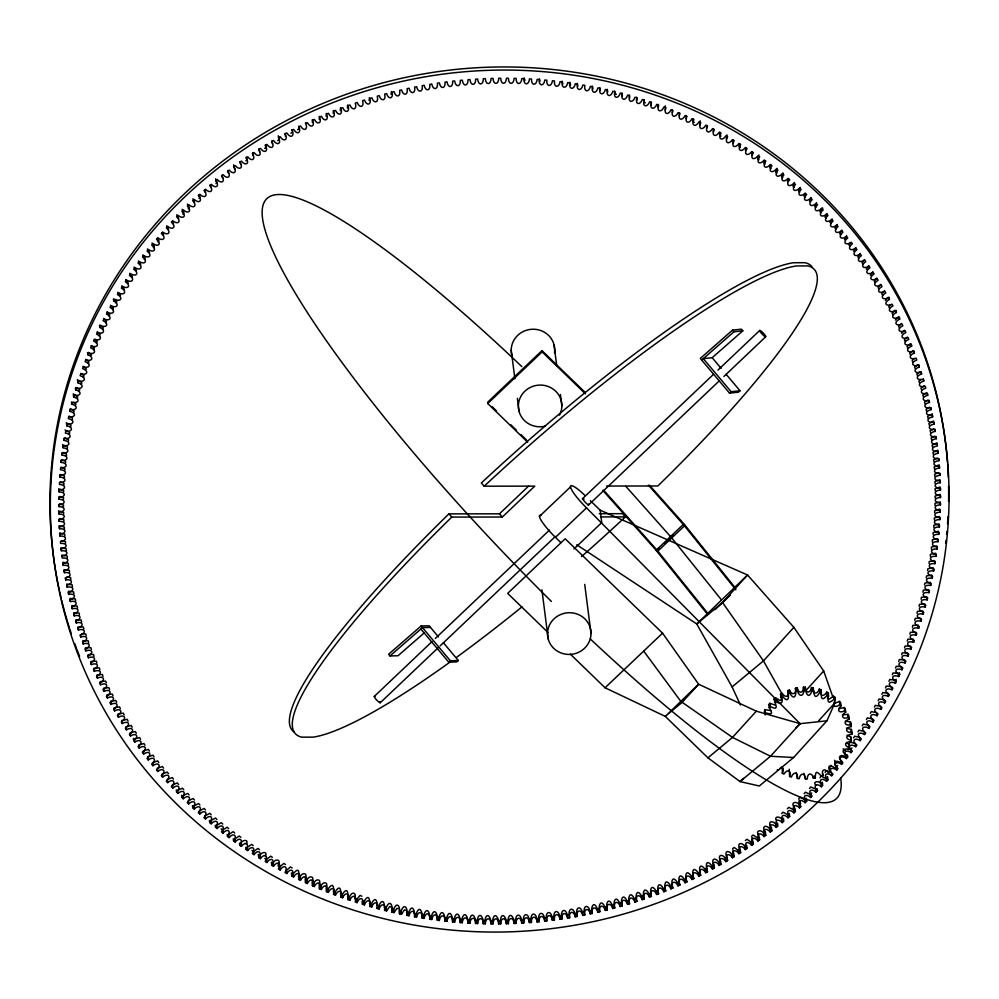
<?xml version="1.0" encoding="UTF-8"?>
<svg xmlns="http://www.w3.org/2000/svg" width="999" height="999" viewBox="0 0 999 999"><rect width="100%" height="100%" fill="white"/><g stroke="black" fill="none" stroke-linecap="round" stroke-linejoin="round"><path stroke-width="1.5" d="M62.038 556.156C68.968 555.232 68.357 550.024 61.389 550.761L61.176 548.826C68.119 548.026 67.62 542.807 60.639 543.419L60.464 541.483C67.408 540.796 67.02 535.576 60.015 536.076L59.878 534.14C66.821 533.566 66.546 528.334 59.528 528.708L59.428 526.773C66.371 526.323 66.209 521.078 59.178 521.341L59.103 519.405C66.046 519.08 65.996 513.836 58.953 513.973L58.929 512.025C65.859 511.813 65.922 506.568 58.879 506.593L58.879 504.645C65.809 504.557 65.984 499.313 58.929 499.213L58.654 497.127M401.086 911.125L399.113 910.713L399.513 913.835L401.486 914.26L401.086 911.125C404.545 901.91 408.141 908.778 407.018 915.371L409.003 915.758C410.489 909.327 415.784 910.014 414.56 916.782L416.546 917.132C417.919 910.676 423.214 911.288 422.115 918.069L424.113 918.381C425.374 911.9 430.681 912.437 429.707 919.23L431.705 919.505C432.854 912.999 438.161 913.448 437.312 920.254L439.323 920.504C440.347 913.96 445.666 914.347 444.93 921.153L446.953 921.365C447.864 914.809 453.184 915.121 452.572 921.927L454.595 922.114C455.394 915.534 460.714 915.758 460.239 922.577L462.25 922.726C462.937 916.12 468.269 916.283 467.907 923.088L469.93 923.201C470.492 916.582 475.824 916.67 475.574 923.476L477.609 923.563C478.046 916.932 483.391 916.945 483.266 923.738L485.289 923.788C485.626 917.144 490.959 917.082 490.959 923.863L492.982 923.875C493.194 917.219 498.526 917.094 498.651 923.875L500.674 923.85C500.774 917.182 506.093 916.97 506.343 923.738L508.366 923.688C508.341 917.02 513.673 916.732 514.035 923.488L516.058 923.401C515.921 916.72 521.241 916.37 521.728 923.101L523.751 922.976C523.476 916.295 528.796 915.871 529.408 922.589L531.431 922.427C531.043 915.746 536.351 915.246 537.075 921.952L539.098 921.752C538.586 915.072 543.893 914.51 544.73 921.178L546.753 920.953C546.128 914.272 551.423 913.635 552.385 920.279L554.395 920.029C553.646 913.348 558.928 912.636 560.014 919.255L562.012 918.968C561.151 912.287 566.421 911.513 567.619 918.106L569.63 917.781C568.643 911.113 573.901 910.251 575.212 916.82L577.21 916.47C576.098 909.814 581.356 908.878 582.779 915.421L584.777 915.022C583.541 908.378 588.786 907.379 590.322 913.885L592.307 913.461C590.958 906.83 596.178 905.756 597.839 912.224L599.812 911.762C598.351 905.156 603.558 904.02 605.332 910.439L607.292 909.952C605.706 903.358 610.901 902.147 612.774 908.541L614.735 908.016C613.024 901.435 618.206 900.149 620.204 906.505L622.152 905.943C620.317 899.4 625.474 898.039 627.584 904.345L629.52 903.758C627.572 897.239 632.704 895.803 634.927 902.072L636.85 901.448C634.79 894.954 639.897 893.456 642.22 899.662L644.143 899.013C641.957 892.544 647.052 890.971 649.487 897.139L651.385 896.465C649.088 890.022 654.158 888.386 656.693 894.505L658.591 893.78C656.168 887.387 661.213 885.663 663.86 891.745L665.746 890.996C663.199 884.627 668.231 882.841 670.978 888.86L672.839 888.074C670.179 881.755 675.187 879.894 678.046 885.863L679.894 885.052C677.11 878.758 682.092 876.835 685.052 882.741L686.887 881.905C684.153 875.698 688.661 873.613 691.995 879.507L693.818 878.633C690.809 872.439 695.729 870.366 698.9 876.16L700.699 875.261C697.577 869.105 702.472 866.957 705.731 872.689L707.517 871.765C704.283 865.658 709.14 863.448 712.499 869.118L714.273 868.156C710.913 862.1 715.746 859.814 719.205 865.434L720.953 864.435C717.494 858.441 722.289 856.081 725.836 861.638L727.584 860.614C724 854.669 728.758 852.234 732.417 857.716L734.128 856.68C730.444 850.786 735.164 848.288 738.91 853.708L740.609 852.634C736.812 846.802 741.495 844.23 745.341 849.575L747.015 848.476C743.106 842.706 747.751 840.072 751.685 845.354L753.346 844.217C749.337 838.511 753.933 835.801 757.966 841.008L759.602 839.847C755.481 834.215 760.039 831.43 764.16 836.575L765.771 835.389C761.55 829.819 766.071 826.96 770.266 832.03L771.865 830.818C767.544 825.311 772.015 822.389 776.298 827.384L777.884 826.148C773.451 820.716 777.871 817.731 782.254 822.652L783.803 821.378C779.27 816.021 783.653 812.961 788.111 817.806L789.647 816.52C785.014 811.238 789.347 808.104 793.893 812.874L795.391 811.55C790.671 806.355 794.942 803.146 799.575 807.841L801.061 806.493C796.228 801.373 800.449 798.101 805.169 802.709L806.63 801.348C801.71 796.303 805.868 792.969 810.664 797.502L812.1 796.103C807.092 791.146 811.2 787.749 816.071 792.195L817.482 790.771C812.374 785.901 816.433 782.429 821.378 786.787L822.764 785.351C817.569 780.569 821.565 777.035 826.598 781.305L827.946 779.857C822.664 775.149 826.598 771.553 831.705 775.748L833.041 774.262C827.659 769.655 831.53 765.983 836.712 770.092L838.024 768.593C832.567 764.073 836.375 760.339 841.62 764.36L842.906 762.836C837.362 758.416 841.108 754.62 846.428 758.541L847.676 756.992C842.057 752.672 845.728 748.813 851.123 752.647L852.347 751.086C846.64 746.852 850.249 742.931 855.718 746.678L856.905 745.092C851.136 740.971 854.669 736.975 860.201 740.634L861.363 739.035C855.506 735.002 858.965 730.956 864.572 734.515L865.708 732.891C859.777 728.97 863.173 724.862 868.83 728.333L869.942 726.685C863.948 722.864 867.257 718.706 872.989 722.077L874.063 720.416C867.994 716.695 871.228 712.474 877.022 715.746L878.059 714.073C871.927 710.451 875.087 706.181 880.943 709.365L881.955 707.667C875.761 704.158 878.833 699.824 884.739 702.909L885.726 701.198C879.57 697.527 882.417 693.556 888.436 696.39L889.385 694.667C883.066 691.37 885.976 686.925 892.007 689.822L892.919 688.074C886.538 684.889 889.36 680.394 895.454 683.191L896.34 681.43C889.909 678.271 892.619 674.038 898.775 676.498L899.637 674.725C893.143 671.765 895.791 667.17 901.985 669.755L902.809 667.969C896.278 665.122 898.825 660.489 905.069 662.961L905.868 661.163C899.275 658.441 901.735 653.746 908.029 656.118L908.79 654.308C902.159 651.698 904.532 646.965 910.863 649.238L911.6 647.414C904.919 644.917 907.192 640.134 913.586 642.307L914.272 640.471C907.554 638.086 909.739 633.266 916.17 635.327L916.832 633.478C910.064 631.206 912.149 626.361 918.63 628.309L919.255 626.448C912.449 624.3 914.435 619.405 920.953 621.253L921.553 619.38C914.722 617.357 916.607 612.424 923.163 614.16L923.713 612.287C916.857 610.364 918.643 605.406 925.236 607.03L925.761 605.144C918.868 603.359 920.554 598.351 927.172 599.875L927.671 597.976C920.741 596.303 922.327 591.271 928.995 592.682L929.445 590.784C922.502 589.223 923.975 584.165 930.668 585.464L931.093 583.553C924.125 582.117 925.499 577.035 932.229 578.221L932.616 576.311C925.623 574.999 926.897 569.88 933.64 570.953L934.003 569.03C926.997 567.844 928.158 562.712 934.939 563.661L935.251 561.738C928.233 560.664 929.282 555.519 936.088 556.356L936.375 554.42C929.332 553.483 930.281 548.301 937.112 549.025L937.362 547.102C930.319 546.278 931.155 541.083 937.999 541.695L938.211 539.76C931.155 539.048 931.892 533.853 938.76 534.34L938.935 532.405C931.88 531.818 932.492 526.598 939.372 526.985L939.522 525.037C932.454 524.575 932.966 519.355 939.872 519.605L939.972 517.669C932.916 517.332 933.303 512.087 940.221 512.237L940.296 510.289C933.228 510.077 933.516 504.832 940.434 504.857L940.471 502.909C933.416 502.809 933.59 497.564 940.521 497.477L940.521 495.529C933.478 495.554 933.541 490.309 940.471 490.097L940.446 488.149C933.403 488.299 933.353 483.054 940.296 482.717L940.221 480.781C933.191 481.043 933.029 475.799 939.972 475.349L939.872 473.414C932.854 473.788 932.579 468.556 939.522 467.994L939.385 466.058C932.379 466.558 931.992 461.326 938.935 460.639L938.76 458.703C931.78 459.328 931.28 454.108 938.223 453.296L938.011 451.373C931.043 452.11 930.431 446.903 937.362 445.979L936.962 442.844L932.154 445.204L932.579 447.115M391.521 907.242L389.772 906.493L386.551 910.876L384.59 910.389C385.065 904.57 383.304 896.365 378.733 905.868L379.133 908.99L377.185 908.478C377.647 902.684 376.123 894.43 371.353 903.87L371.753 906.992L369.805 906.443C370.267 900.673 368.981 892.382 364.011 901.735L364.41 904.869L362.475 904.282L362.075 901.16L364.011 901.735M362.475 904.282C364.56 897.651 359.365 896.428 357.105 902.609L355.194 901.997C357.392 895.404 352.21 894.093 349.85 900.249L347.939 899.6C348.364 893.893 347.789 885.501 342.232 894.629L342.632 897.751L340.746 897.077C341.146 891.395 340.821 882.979 335.065 892.007L335.464 895.129L333.591 894.43C333.991 888.773 333.891 880.331 327.959 889.272L328.359 892.394L326.486 891.657L326.223 889.572M347.939 899.6C350.262 893.031 345.105 891.645 342.632 897.751M651.048 101.886L651.248 104.845M644.143 899.013C642.095 893.306 644.118 884.964 649.088 894.018L649.487 897.139M58.929 499.213L58.966 497.265C65.884 497.29 66.171 492.057 59.116 491.833L58.704 488.711M340.746 897.077C343.181 890.546 338.049 889.073 335.464 895.129M658.204 104.408L658.353 107.38M636.85 901.448C634.79 895.716 637.05 887.399 641.82 896.54L642.22 899.662M59.116 491.833L59.178 489.897C66.096 490.034 66.496 484.802 59.428 484.465L59.54 482.517C66.434 482.779 66.945 477.547 59.878 477.085L59.615 475M333.591 894.43C336.151 887.936 331.044 886.388 328.359 892.394M665.359 105.819L665.409 110.027M369.355 97.727L369.155 100.574M629.52 903.758C627.447 898.001 629.944 889.722 634.527 898.938L634.927 902.072M86.463 369.056L83.179 366.283M326.161 887.287C328.996 881.555 322.103 881.343 320.891 886.425L321.291 889.547L319.443 888.773L319.168 886.687M326.486 891.657C329.171 885.201 324.088 883.578 321.291 889.547M672.364 109.828L672.414 112.787M821.078 689.722C818.968 695.853 823.7 697.489 826.785 692.095L827.184 695.217C820.541 703.358 821.29 695.579 821.078 689.722L819.355 689.16C817.257 695.017 812.324 694.13 813.298 687.787L811.488 687.524C810.451 693.668 805.444 693.518 805.269 687.175L803.433 687.225C803.496 693.506 798.526 694.068 797.227 687.911L795.429 688.261C796.628 694.492 791.782 695.754 789.435 689.972L787.724 690.621C790.047 696.59 785.426 698.551 782.117 693.306L780.544 694.23L781.805 699M787.724 690.621C789.11 696.478 789.098 704.158 782.517 696.428L782.117 693.306M819.992 777.834L820.853 776.373L822.989 775.611C820.654 769.642 825.274 767.682 828.596 772.926L830.157 772.015C826.772 766.495 831.031 763.848 835.214 768.443L836.588 767.269C832.229 762.412 836.001 759.115 840.921 762.924L842.082 761.55C836.887 757.504 840.034 753.608 845.566 756.543L846.453 755.007C840.621 751.922 842.994 747.527 849 749.512L849.187 744.717L846.965 742.906M622.152 905.943C620.067 900.174 622.802 891.92 627.185 901.223L627.584 904.345M59.878 477.085L60.027 475.149C66.908 475.524 67.52 470.304 60.464 469.73L60.639 467.782C67.507 468.281 68.244 463.074 61.189 462.375L60.927 460.289M361.925 896.19L360.052 895.416L356.705 899.487L357.105 902.609M319.131 884.402C322.078 878.72 315.185 878.383 313.886 883.453L314.285 886.575L312.45 885.776L312.175 883.69M319.443 888.773C322.24 882.354 317.183 880.656 314.285 886.575M679.37 112.712L679.357 115.672M826.598 781.305L826.198 778.184C820.254 778.471 815.434 765.009 815.271 777.971L813.473 778.321C812.175 772.165 807.204 772.739 807.267 779.02L805.444 779.07C805.256 772.714 800.249 772.564 799.212 778.708L797.402 778.458C798.376 772.115 793.443 771.228 791.345 777.072L789.622 776.51C791.732 770.379 787 768.743 783.915 774.138L782.317 773.301C784.24 770.691 783.291 764.435 779.707 768.593M826.785 692.095L828.383 692.931L827.996 695.729M828.383 692.931C828.695 698.651 825.636 706.33 833.953 699.35L835.376 700.436C831.193 705.519 835.102 708.641 839.872 704.557L841.071 705.868C836.038 710.139 839.297 713.923 844.742 710.664L845.678 712.162C839.997 715.509 842.444 719.829 848.413 717.519L849.075 719.155C842.919 721.453 844.455 726.173 850.798 724.887L851.148 726.61C844.742 727.834 845.266 732.754 851.797 732.554L851.822 734.302C845.504 734.59 844.842 739.335 851.385 740.284L851.098 742.02C844.792 741.071 843.306 745.828 849.587 747.839M614.735 908.016C612.649 902.209 615.621 894.005 619.792 903.371L620.204 906.505M91.558 355.257L88.387 352.385M312.163 881.405C315.209 875.761 308.316 875.324 306.93 880.356L307.33 883.491L305.507 882.654L305.244 880.569M312.45 885.776C315.359 879.395 310.327 877.621 307.33 883.491M686.313 115.709L686.251 118.669M391.446 91.521L391.084 94.356M607.292 909.952C605.194 904.132 608.403 895.966 612.375 905.406L612.774 908.541M789.235 769.218L789.622 776.51M61.189 462.375L61.401 460.439C68.244 461.038 69.081 455.856 62.038 455.032L61.776 452.947M305.257 878.283C308.404 872.689 301.511 872.139 300.037 877.147L300.437 880.281L298.639 879.42C298.963 873.875 300.087 865.371 293.207 873.825L293.606 876.96L291.82 876.061L291.421 872.939L293.207 873.825M305.507 882.654C308.541 876.323 303.534 874.462 300.437 880.281M693.206 118.819L692.881 121.478L694.268 122.34M66.458 455.756L66.458 454.158L62.8 452.447M599.812 911.762C597.714 905.931 601.148 897.814 604.919 907.317L605.332 910.439M62.038 455.032L62.288 453.096C69.118 453.821 70.067 448.651 63.024 447.702L62.625 444.58M298.639 879.42C301.623 873.176 297.103 871.165 293.606 876.96M700.199 120.817L699.862 125.012M67.383 448.501L67.395 446.915L63.774 445.142M592.307 913.461C590.197 907.604 593.868 899.525 597.439 909.102L597.839 912.224M63.024 447.702L63.312 445.766C70.117 446.615 71.166 441.458 64.148 440.384L63.886 438.299M291.82 876.061C295.08 869.842 290.135 867.819 286.838 873.526L285.065 872.602C288.449 866.42 283.529 864.322 280.132 869.967L278.384 869.018C281.868 862.899 276.998 860.726 273.501 866.308L271.753 865.321L271.353 862.199M706.805 125.399L706.58 128.359M68.419 441.271L68.481 439.672L64.885 437.849M584.777 915.022C581.755 904.657 589.597 902.909 590.322 913.885M782.304 767.382L782.317 773.301M64.148 440.384L64.473 438.461C71.254 439.423 72.403 434.278 65.397 433.091L65.759 431.181C72.515 432.242 73.776 427.135 66.783 425.824L66.384 422.689M847.14 735.252L850.986 737.15L851.098 742.02M713.523 128.859L713.236 131.818M577.21 916.47C574.3 906.031 582.167 904.457 582.779 915.421M278.209 864.672C281.755 859.29 274.912 858.278 273.102 863.186L273.501 866.308M720.154 132.43L719.642 135.065L720.966 136.014M569.63 917.781C566.82 907.292 574.725 905.868 575.212 916.82M66.783 425.824L67.17 423.913C73.901 425.087 75.275 420.005 68.307 418.569L68.731 416.67C75.424 417.957 76.898 412.899 69.955 411.351L69.693 409.265M271.753 865.321C275.362 859.265 270.529 857.005 266.933 862.537L265.21 861.525C268.918 855.519 264.123 853.183 260.427 858.653L258.729 857.617L258.329 854.482L260.027 855.531L260.427 858.653M726.985 134.89L726.348 139.061M72.353 419.692L72.49 418.094L69.006 416.084M562.012 918.968C559.315 908.428 567.245 907.167 567.619 918.106M265.359 855.968C268.232 851.098 261.114 851.785 260.027 855.531M733.241 139.91L732.804 142.857M554.395 920.029C551.798 909.44 559.752 908.341 560.014 919.255M69.955 411.351L70.405 409.453C77.073 410.851 78.659 405.819 71.728 404.145L71.466 402.06M258.729 857.617C262.55 851.672 257.792 849.25 254.008 854.657L252.322 853.596C256.256 847.714 251.536 845.216 247.652 850.561L245.991 849.462L245.729 847.377M739.672 143.819L739.023 146.416L740.284 147.44M546.753 920.953C544.255 910.326 552.235 909.39 552.385 920.279M795.429 688.261C796.89 694.218 794.655 701.81 789.834 693.106L789.435 689.972M120.542 295.592L117.882 292.27M71.728 404.145L72.228 402.26C78.846 403.771 80.532 398.776 73.639 396.978L73.377 394.892M292.158 868.006L290.472 866.932L286.438 870.391L286.838 873.526M746.041 147.827L745.491 150.749M834.764 698.151L834.977 697.314L833.553 696.228L829.145 699.163L827.422 698.276M77.447 398.314L77.672 396.728L73.239 393.856M539.098 921.752C536.7 911.076 544.692 910.301 544.73 921.178M124.351 289.248L121.753 285.876M73.639 396.978L74.163 395.092C80.757 396.728 82.542 391.758 75.687 389.847L75.412 387.762M285.502 864.56L283.828 863.448L279.732 866.845L280.132 869.967M246.278 843.93C249.413 839.222 242.257 839.535 240.984 843.231L241.383 846.353C245.354 841.083 250.025 843.656 245.991 849.462M752.322 151.948L751.723 154.857M79.408 391.246L79.658 389.672L76.336 387.437M531.431 922.427C529.145 911.712 537.15 911.1 537.075 921.952M128.284 282.954L125.749 279.558M75.687 389.847L76.236 387.974C82.792 389.71 84.678 384.777 77.847 382.742L77.447 379.62M241.383 846.353L239.735 845.229C243.881 839.485 239.261 836.837 235.19 842.045L233.566 840.896L233.304 838.81M758.903 154.97L757.729 158.741L758.94 159.815M523.751 922.976C521.578 912.212 529.595 911.762 529.408 922.589M132.318 276.735L129.845 273.289M77.847 382.742L78.446 380.881C84.965 382.717 86.95 377.822 80.145 375.674L80.782 373.813C87.25 375.774 89.336 370.916 82.58 368.643L83.229 366.808C89.66 368.856 91.846 364.048 85.127 361.663L85.814 359.827C92.208 361.988 94.48 357.217 87.8 354.72L87.537 352.635M272.365 857.317L270.741 856.155L266.521 859.415L266.933 862.537M233.566 840.896C237.812 835.214 233.229 832.479 229.071 837.624L227.472 836.45L227.21 834.365M764.66 160.489L763.823 163.049L765.009 164.148M516.058 923.401C513.998 912.587 522.027 912.299 521.728 923.101M136.476 270.592L134.053 267.095M227.472 836.45C231.818 830.843 227.297 828.034 223.039 833.104L221.466 831.905C225.911 826.373 221.441 823.488 217.095 828.496L215.534 827.259L215.272 825.174M770.716 164.922L769.817 167.47L770.991 168.581M508.366 923.688L507.967 920.566C509.015 910.401 514.61 917.282 514.035 923.488M140.734 264.51L138.386 260.976M64.448 477.747L64.411 475.974L60.664 474.45M259.515 849.637L257.929 848.426L253.609 851.535L254.008 854.657M777.11 168.282L775.748 171.978L776.897 173.127M500.674 923.85L500.274 920.728C501.535 910.564 506.905 917.557 506.343 923.738M106.394 682.779L105.544 681.081L100.187 681.63L100.587 684.752C106.806 681.917 109.415 686.488 103.034 689.635L103.921 691.37C110.065 688.436 112.775 692.956 106.443 696.203L107.368 697.926C113.461 694.892 116.259 699.362 109.977 702.722L110.939 704.432C116.97 701.298 119.855 705.706 113.636 709.178L114.623 710.876C120.592 707.642 123.564 711.987 117.407 715.571L118.419 717.245C124.326 713.91 127.397 718.206 121.304 721.902L122.34 723.551C128.184 720.129 131.344 724.362 125.3 728.159L126.374 729.794C132.155 726.273 135.389 730.444 129.42 734.352L130.519 735.963C136.226 732.354 139.56 736.463 133.654 740.471L134.79 742.07C140.422 738.361 143.831 742.407 137.999 746.515L139.161 748.089C144.718 744.292 148.214 748.276 142.445 752.484L143.644 754.045C149.126 750.162 152.697 754.07 147.015 758.378L148.227 759.914C153.646 755.943 157.293 759.789 151.673 764.198L152.922 765.709C158.267 761.65 161.988 765.434 156.456 769.929L157.73 771.428C162.999 767.282 166.783 770.991 161.338 775.586L162.637 777.06C167.82 772.826 171.691 776.473 166.321 781.156L167.645 782.604C172.752 778.296 176.686 781.867 171.403 786.638L172.752 788.074C177.785 783.678 181.781 787.175 176.586 792.045L177.972 793.443C182.917 788.973 186.975 792.394 181.868 797.352L183.279 798.738C188.137 794.18 192.27 797.527 187.25 802.572L188.686 803.933C193.456 799.3 197.652 802.559 192.72 807.691L194.181 809.028C198.876 804.32 203.134 807.517 198.289 812.724L199.775 814.035C204.383 809.252 208.691 812.374 203.946 817.669L205.457 818.955C209.977 814.098 214.348 817.132 209.703 822.514L211.226 823.775C215.659 818.843 220.092 821.802 215.534 827.259M253.197 845.629L251.636 844.392L247.252 847.439L247.652 850.561M783.016 172.914L781.58 176.598L782.704 177.76M492.982 923.875L492.582 920.753C494.055 910.613 499.213 917.706 498.651 923.875M149.575 252.56L147.365 248.951M87.8 354.72L88.536 352.897C94.868 355.157 97.24 350.424 90.609 347.814L91.371 346.004C97.665 348.376 100.125 343.693 93.531 340.959L94.331 339.161C100.574 341.646 103.134 337 96.591 334.153L97.415 332.367C103.609 334.952 106.256 330.357 99.763 327.397L99.5 325.312M788.361 178.809L787.449 181.656M93.806 349.613L94.231 348.064L91.171 345.504M485.289 923.788L484.89 920.653C486.575 910.539 491.52 917.731 490.959 923.863M240.796 837.312L239.273 836.026L234.79 838.923L235.19 842.045M794.555 182.492L792.994 186.126L794.08 187.312M477.609 923.563L477.21 920.429C479.095 910.339 483.816 917.619 483.266 923.738M234.703 833.004L233.204 831.68L228.671 834.502L229.071 837.624M800.199 187.412L798.563 191.021L799.625 192.245M570.354 654.145L605.057 687.774L665.272 716.383L707.941 757.841L740.022 781.58L759.302 786.001L793.618 757.504L826.897 720.828L834.939 702.859L818.618 720.841M803.433 687.225L803.833 690.346C803.895 696.628 798.925 697.19 797.627 691.033L797.227 687.911M469.93 923.201L469.53 920.079C471.628 910.002 476.136 917.382 475.574 923.476M163.649 235.19L162.288 232.542M228.696 828.583L227.223 827.247L222.64 829.982L223.039 833.104M805.219 193.581L804.045 196.029L805.094 197.253M102.697 329.37L103.197 327.847L100.287 325.137M462.25 922.726L461.85 919.592C464.16 909.552 468.444 917.02 467.907 923.088M168.544 229.57L166.596 225.811M99.763 327.397L100.624 325.624C106.756 328.309 109.49 323.763 103.059 320.691L103.946 318.943C110.04 321.728 112.862 317.232 106.481 314.048L107.405 312.312C113.436 315.197 116.334 310.751 110.015 307.455L110.964 305.731C116.945 308.716 119.93 304.333 113.674 300.936L113.411 298.851M91.471 649.412L90.772 647.639L86.688 647.714M222.777 824.063L221.328 822.701L216.696 825.361L217.095 828.496M811.2 197.565L809.527 201.473M105.894 322.727L106.431 321.216L103.559 318.456M454.595 922.114L454.195 918.98C456.718 908.978 460.776 916.533 460.239 922.577M173.539 224.013L172.278 221.328M216.933 819.442L215.509 818.056L210.826 820.641L211.226 823.775M816.558 202.772L814.734 206.293L815.733 207.567M109.216 316.134L109.778 314.635L106.968 311.825M446.953 921.365L446.541 918.243C449.275 908.266 453.109 915.908 452.572 921.927M178.634 218.556L176.823 214.748M211.176 814.734L209.79 813.323L205.057 815.833L205.457 818.955M821.827 208.067L819.929 211.563L820.903 212.849M822.552 208.004L822.814 210.09C817.619 214.96 821.615 218.444 826.648 214.048L827.996 215.484C822.714 220.267 826.648 223.826 831.755 219.518L833.079 220.966C827.709 225.662 831.58 229.295 836.762 225.062L838.061 226.536C832.617 231.131 836.4 234.84 841.67 230.694L842.944 232.193C837.412 236.688 841.133 240.472 846.478 236.413L847.726 237.937C842.107 242.332 845.753 246.179 851.173 242.208L852.397 243.744C846.702 248.052 850.274 251.973 855.756 248.077L856.955 249.638C851.185 253.846 854.682 257.829 860.239 254.033L861.4 255.619C855.569 259.715 858.978 263.761 864.61 260.065L865.746 261.663C859.839 265.659 863.173 269.767 868.88 266.159L869.979 267.782C864.01 271.678 867.244 275.849 873.026 272.327L874.1 273.963C868.056 277.759 871.215 281.993 877.06 278.571L878.096 280.232C872.002 283.916 875.074 288.212 880.981 284.877L881.992 286.551C875.836 290.135 878.808 294.493 884.777 291.258L885.763 292.944C879.545 296.416 882.429 300.836 888.461 297.69L889.422 299.4C883.141 302.759 885.938 307.23 892.032 304.195L892.956 305.919C886.625 309.166 889.335 313.698 895.479 310.751L896.365 312.487C889.984 315.634 892.594 320.204 898.813 317.37L899.662 319.131C893.231 322.153 895.753 326.785 902.022 324.051L902.846 325.811C896.365 328.733 898.775 333.404 905.094 330.781L905.893 332.555C899.362 335.364 901.685 340.085 908.066 337.562L908.815 339.348C902.247 342.045 904.47 346.803 910.901 344.393L911.625 346.191C905.019 348.763 907.129 353.584 913.61 351.261L914.297 353.084C907.654 355.544 909.664 360.402 916.195 358.191L916.845 360.015C910.164 362.362 912.075 367.257 918.643 365.159L919.28 366.995C912.562 369.218 914.36 374.15 920.978 372.165L921.565 374.013C914.822 376.123 916.52 381.094 923.176 379.208L923.738 381.069C916.957 383.067 918.556 388.062 925.249 386.301L925.773 388.174C918.968 390.047 920.466 395.08 927.197 393.419L927.684 395.292C920.853 397.053 922.239 402.11 929.008 400.562L929.457 402.46C922.614 404.096 923.888 409.178 930.693 407.754L931.105 409.652C924.237 411.163 925.399 416.283 932.242 414.96L932.629 416.87C925.736 418.269 926.797 423.401 933.653 422.202L934.015 424.113C927.109 425.387 928.046 430.544 934.939 429.458L935.264 431.381C928.346 432.542 929.182 437.712 936.1 436.75L936.375 438.673C929.457 439.71 930.181 444.905 937.124 444.043M112.662 309.603L113.249 308.104L110.489 305.244M439.323 920.504L438.911 917.382C441.858 907.442 445.467 915.159 444.93 921.153M205.519 809.927L204.146 808.491L199.375 810.913L199.775 814.035M826.985 213.461L825.037 216.92L825.986 218.219M116.221 303.122L116.833 301.636L114.985 299.65M431.705 919.505L431.306 916.383C434.453 906.493 437.837 914.272 437.312 920.254M113.674 300.936L114.66 299.213C120.567 302.31 123.639 297.964 117.445 294.455L118.456 292.769C124.313 295.954 127.472 291.671 121.341 288.049L122.377 286.376C128.147 289.473 131.431 285.739 125.337 281.706L126.411 280.057C132.143 283.429 135.464 279.258 129.458 275.437L130.569 273.788C136.239 277.26 139.623 273.164 133.691 269.231L134.828 267.607C140.434 271.166 143.893 267.12 138.037 263.099L139.198 261.488C144.73 265.147 148.264 261.164 142.495 257.03L143.681 255.444C149.151 259.191 152.76 255.269 147.053 251.036L148.277 249.475C153.671 253.309 157.343 249.45 151.723 245.13L152.972 243.581C158.304 247.515 162.038 243.719 156.506 239.298L157.78 237.774C163.024 241.783 166.833 238.049 161.376 233.541L162.687 232.03C167.869 236.139 171.741 232.467 166.358 227.859L167.695 226.386C172.802 230.569 176.736 226.973 171.453 222.278L172.802 220.816C177.834 225.087 181.83 221.553 176.636 216.771L178.022 215.334C182.967 219.693 187.025 216.221 181.918 211.351L183.329 209.94C188.199 214.385 192.308 210.976 187.3 206.019L188.736 204.633C193.531 209.153 197.69 205.819 192.77 200.774L194.231 199.413C198.951 204.021 203.172 200.749 198.339 195.629L199.825 194.293C204.458 198.976 208.729 195.779 204.008 190.572L205.507 189.261C210.065 194.018 214.385 190.896 209.753 185.614L211.288 184.315C215.747 189.161 220.13 186.101 215.597 180.744L217.145 179.483C221.528 184.403 225.949 181.406 221.516 175.974L223.102 174.738C227.385 179.733 231.855 176.811 227.535 171.304L229.133 170.092C233.329 175.162 237.849 172.315 233.629 166.746L235.24 165.559C239.36 170.692 243.918 167.907 239.797 162.275L241.446 161.114C245.467 166.321 250.062 163.611 246.054 157.904L247.715 156.781C251.648 162.063 256.293 159.415 252.385 153.646L254.071 152.547C257.904 157.892 262.587 155.332 258.791 149.5L260.489 148.426C264.236 153.834 268.956 151.336 265.272 145.454L266.995 144.405C270.642 149.887 275.399 147.465 271.815 141.508L273.564 140.497C277.11 146.041 281.905 143.694 278.446 137.687L280.195 136.701C283.654 142.308 288.486 140.022 285.127 133.966L286.9 133.004C290.834 139.186 295.042 135.876 291.858 129.695M764.51 713.323L765.134 709.69L770.691 710.564M765.134 709.69L765.172 715.047M199.937 805.019L198.601 803.558L193.781 805.906L194.181 809.028M832.055 218.931L830.032 222.365L830.956 223.676M424.113 918.381L423.713 915.259C427.06 905.406 430.219 913.273 429.707 919.23M194.505 202.685L192.907 198.776M194.455 800.012L193.144 798.538L188.287 800.798L188.686 803.933M837.012 224.5L834.939 227.897L835.838 229.221M416.546 917.132L416.146 914.01C419.705 904.207 422.627 912.137 422.115 918.069M189.061 794.929L187.775 793.418L182.879 795.604L183.279 798.738M841.87 230.145L839.734 233.504L840.609 234.852M409.003 915.758L408.603 912.636C412.362 902.884 415.06 910.876 414.56 916.782M205.544 192.545L204.583 189.735M81.381 384.378L81.768 382.642L78.484 380.344M183.766 789.734L182.505 788.211L177.572 790.321L177.972 793.443M846.628 235.864L844.48 239.548M401.486 914.26L404.383 909.877L406.318 910.451M211.201 187.612L210.29 184.79M178.559 784.465L177.335 782.916L172.352 784.952L172.752 788.074M850.574 242.72L849.025 244.955L849.849 246.328M811.488 687.524L811.887 690.646C809.015 700.212 805.356 693.281 805.269 687.175M393.606 909.502L391.633 909.053L392.033 912.174L394.006 912.624L393.606 909.502C397.215 900.336 400.699 907.267 399.513 913.835M394.006 912.624L396.978 908.291L398.901 908.915M72.477 586.6L72.078 584.752L66.758 584.04L67.158 587.162C74.001 585.851 75.162 590.958 68.294 592.482L68.706 594.38C75.512 592.944 76.786 598.026 69.942 599.662L70.392 601.56C77.16 600.012 78.546 605.069 71.716 606.83L72.203 608.716C78.933 607.055 80.432 612.087 73.626 613.96L74.151 615.834C80.844 614.06 82.442 619.055 75.662 621.053L76.224 622.914C82.88 621.028 84.578 625.998 77.835 628.109L78.421 629.957C85.04 627.971 86.838 632.904 80.132 635.127L80.757 636.975C87.325 634.865 89.236 639.76 82.555 642.107L83.204 643.943C89.735 641.733 91.746 646.578 85.102 649.038L85.789 650.861C92.27 648.551 94.381 653.358 87.775 655.931L88.499 657.742C94.93 655.319 97.153 660.089 90.584 662.774L91.346 664.572C97.715 662.037 100.037 666.77 93.506 669.567L94.306 671.353C100.624 668.718 103.034 673.388 96.553 676.311L97.39 678.084C103.646 675.349 106.169 679.969 99.738 683.004L100.587 684.752M173.451 779.108L172.253 777.547L167.245 779.482L167.645 782.604M855.818 247.552L853.533 251.161M844.779 709.752L845.279 709.04L844.342 707.542L838.81 708.716M386.551 910.876L386.151 907.754C389.922 898.65 393.281 905.631 392.033 912.174M222.777 178.047L221.978 175.187M88.399 363.486L88.874 361.775L85.727 359.315M168.444 773.663L167.283 772.077L162.238 773.938L162.637 777.06M860.251 253.509L857.879 256.718L858.653 258.129M144.331 259.528L145.13 258.129L142.82 254.92M379.133 908.99C381.069 902.696 386.313 903.683 384.59 910.389M228.696 173.401L227.947 170.529M163.549 768.144L162.4 766.533L157.33 768.306L157.73 771.428M864.585 259.54L862.149 262.712L862.899 264.136M371.753 906.992C373.788 900.723 379.021 901.797 377.185 908.478M234.703 168.856L233.604 164.798M851.123 752.647L850.723 749.525L851.947 747.964M68.469 565.109L68.169 563.236L62.9 562.25M158.741 762.524L157.63 760.901L152.522 762.587L152.922 765.709M868.793 265.647L866.32 269.143M153.359 247.702L154.208 246.328L152.01 243.044M364.41 904.869C366.558 898.638 371.778 899.787 369.805 906.443M240.771 164.423L240.122 161.526M67.395 557.892L67.133 556.018L61.876 554.957M154.046 756.83L152.959 755.194L147.827 756.792L148.227 759.914M872.889 271.828L870.354 275.287M158.029 241.908L158.903 240.534L157.442 238.274M765.534 712.811C776.211 716.071 769.617 710.239 768.618 704.695L769.779 703.308L775.087 705.094M769.018 707.816L770.179 706.443L769.779 703.308M99.488 336.226L100.087 334.54L97.128 331.88M66.446 550.674L66.221 548.788L62.25 547.914M149.45 751.061L148.401 749.4L143.244 750.923L143.644 754.045M876.885 278.072L874.275 281.119L874.949 282.567M349.85 900.249L349.45 897.114C351.81 890.971 356.993 892.282 354.782 898.875L356.705 899.487M253.172 155.844L252.622 152.922M837.624 765.459L836.313 766.97L836.712 770.092M144.967 745.217L143.943 743.543L138.761 744.967L139.161 748.089M880.756 284.39L878.096 287.387L878.745 288.848M830.918 765.334L830.107 766.82M259.478 151.711L258.978 148.789M140.584 739.297L139.598 737.599L134.39 738.935L134.79 742.07M884.515 290.759L881.805 293.718L882.554 295.329M576.81 544.805L696.765 623.963L722.539 602.534L747.539 574.987L793.868 627.36L823.676 670.978L832.891 697.065M547.964 632.442L507.667 593.381L565.172 538.786L662.562 633.166L698.626 684.215L665.272 716.383L682.205 702.309L698.626 684.215L756.33 711.176L800.074 723.663L826.897 720.828M793.868 627.36L763.461 660.876L732.105 686.912L740.446 705.007M756.33 711.176L732.504 737.424L707.941 757.841M805.281 691.246L823.676 670.978M539.435 516.408L570.516 486.9A21.766 3.796 46.5 0 0 586.525 507.854L800.074 723.663L770.504 756.255L740.022 781.58L743.356 778.371M826.198 778.184L827.547 776.722L827.946 779.857M64.411 528.896L64.286 526.997L60.377 525.936M136.314 733.303L135.352 731.58L130.12 732.841L130.519 735.963M888.148 297.202L885.364 300.487M272.315 143.756L271.928 140.822M132.155 727.235L131.231 725.499L125.974 726.673L126.374 729.794M890.783 304.62L888.785 306.755L889.547 308.204M182.917 214.111L183.916 212.824L182.093 209.328M819.355 689.16L819.754 692.295C814.934 701.298 813.436 693.768 813.298 687.787M128.109 721.091L127.21 719.342L121.94 720.429L122.34 723.551M895.067 310.264L892.207 313.087L892.731 314.598M848.051 716.645L848.675 716.021L848.014 714.385L842.494 714.772M188.199 208.803L189.211 207.53L187.45 204.008M285.427 136.239L285.14 133.292M810.664 797.502L810.264 794.367L811.7 792.981M124.176 714.884L123.314 713.124L118.019 714.123L118.419 717.245M795.629 727.959L800.074 723.663M898.351 316.883L895.391 320.03M293.743 731.718A348.251 58.929 -41.8 0 1 448.913 513.873L499.488 513.823L528.558 486.126M448.913 513.873L451.773 517.082L502.347 517.02L534.765 486.138L484.19 486.188L481.331 482.992A348.251 58.929 -41.8 0 1 793.568 262.725L804.944 262.712A348.251 58.929 -41.8 0 1 812 266.733M585.277 392.582L541.982 350.637L487.587 402.285L487.749 403.521L527.709 442.245M487.749 403.521L542.145 351.873L541.982 350.637M374.3 696.403L431.943 641.67M435.339 638.448L549.5 530.057M582.28 498.926L713.398 374.438M717.919 370.142L759.74 330.432M380.257 702.747L437.912 648.001M440.172 645.866L555.456 536.388M588.236 505.269L719.355 380.781M723.875 376.486L765.696 336.775A4.358 0.762 46.5 0 0 761.775 331.643A4.358 0.762 46.5 0 0 760.676 332.392A4.358 0.762 46.5 0 0 765.696 336.775M560.876 542.632L555.444 537.362L586.525 507.854M573.988 548.951L601.748 522.602L600.162 510.189L590.372 500.711M707.679 614.51L656.118 550.287L683.328 524.438L684.415 524.5L649.5 485.264M602.709 490.284L656.118 550.287L659.34 548.314M664.672 543.244L673.301 535.052M656.118 550.287L657.841 551.136L685.052 525.299L735.651 588.299M605.057 687.774L662.562 633.166M715.059 609.64L730.319 595.154M120.355 708.616L119.53 706.842L114.223 707.742L114.623 710.876M901.51 323.564L898.538 326.286L899.525 327.984M199.026 198.451L200.087 197.215L198.963 194.78M799.575 807.841L799.175 804.707L800.661 803.371L799.125 799.962M116.658 702.285L115.859 700.486L110.539 701.31L110.939 704.432M904.545 330.282L901.473 333.329M740.022 390.771L731.143 391.72L703.296 358.653L712.175 357.704L742.819 330.831L741.433 329.171L732.554 330.12L700.287 358.416L729.532 393.131L738.411 392.195L740.022 390.771L726.098 374.238M701.685 360.065L733.94 331.78L742.819 330.831M729.532 393.131L731.143 391.72M793.893 812.874L793.493 809.739L794.992 808.428M113.062 695.878L112.3 694.08L106.968 694.804L107.368 697.926M438.449 636.887L429.108 625.786L421.091 625.986L388.599 654.283L389.997 655.943L398.014 655.744L424.3 632.842M389.997 655.943L422.477 627.634L430.494 627.434M420.854 629.058L448.701 662.125L450.324 660.714L458.341 660.514L443.431 642.794M458.341 660.514L456.718 661.925L448.701 662.125M907.454 337.063L904.395 339.685L905.319 341.421M312.412 122.54L312.35 119.568M770.179 706.443C779.744 711.413 775.286 704.607 774.113 698.963L775.486 697.801L780.007 700.499L781.705 699.512M774.512 702.085L775.898 700.923L775.486 697.801M788.111 817.806L787.712 814.684L789.247 813.386L789.647 816.52M109.603 689.422L108.866 687.612L103.521 688.249L103.921 691.37M910.239 343.893L907.129 346.466L907.641 348.164M215.946 183.616L217.07 182.43L215.647 178.784M319.305 119.393L319.305 116.433M782.254 822.652L781.855 819.517L783.403 818.256L783.678 820.341M912.899 350.761L909.752 353.284L910.601 355.045M326.261 116.371L326.298 113.399M776.298 827.384L775.898 824.262L777.484 823.026L777.746 825.112M65.447 463.311L65.647 461.413L61.95 459.777M103.009 676.335L102.348 674.5L96.978 674.949L97.39 678.084M914.422 358.466L912.237 360.152L912.574 361.713M333.254 113.461L333.354 110.489M770.266 832.03L769.867 828.908L771.465 827.696C767.145 822.189 771.615 819.267 775.898 824.262M99.9 669.705L99.276 667.856L93.906 668.219L94.306 671.353M917.844 364.647L914.609 367.058L915.396 368.856M340.309 110.664L340.472 107.705M764.16 836.575L763.76 833.441L765.371 832.254C761.151 826.685 765.671 823.838 769.867 828.908M96.915 663.024L96.316 661.163L90.934 661.438L91.346 664.572M920.129 371.64L916.845 374.013L917.606 375.811M347.415 107.992L347.627 105.02M757.966 841.008L757.554 837.886L759.203 836.725L759.602 839.847M94.043 656.293L93.481 654.42L88.099 654.607L88.499 657.742M921.228 379.42L918.855 381.156L919.492 382.817M850.012 723.988L850.736 723.476L850.386 721.753L845.266 721.303M245.854 160.827L247.09 159.74L246.328 157.18M751.685 845.354L751.285 842.219L752.946 841.096M69.356 434.34L69.68 432.467L64.997 429.97M924.312 385.764L920.941 388.012L921.64 389.847M745.341 849.575L744.929 846.453L746.615 845.354L747.015 848.476M88.686 642.694L88.187 640.809L82.805 640.809L83.204 643.943M926.21 392.869L922.801 395.067L923.463 396.915M738.91 853.708L738.511 850.574L740.209 849.5C736.413 843.668 741.096 841.108 744.929 846.453M86.189 635.826L85.727 633.928L81.643 633.865M927.971 400.012L924.525 402.147L925.149 404.008M264.747 148.376L266.034 147.352L265.422 144.755M732.417 857.716L732.005 854.595L733.728 853.546L732.904 849.912M83.829 628.92L83.392 627.01L79.321 626.885M929.607 407.192L926.123 409.265L926.523 411.126M775.898 700.923C780.069 705.506 784.34 702.871 780.943 697.352L782.517 696.428M725.836 861.638L725.436 858.503L727.185 857.492C723.763 851.56 728.071 849.1 732.005 854.595M75.35 405.681L75.924 403.983L73.489 402.385M81.581 621.965L81.194 620.054L75.824 619.792L76.224 622.914M931.118 414.385L927.596 416.408L928.146 418.281M277.697 140.597L279.021 139.623L278.271 135.777M719.205 865.434L718.805 862.299L720.554 861.313C717.095 855.306 721.89 852.959 725.436 858.503M79.47 614.972L79.108 613.061L75.037 612.799M933.615 420.991L928.933 423.576L929.457 425.462M707.517 871.765C705.581 866.233 705.456 857.841 712.1 865.996L713.873 865.034C710.514 858.978 715.346 856.692 718.805 862.299M77.485 607.954L77.16 606.031L71.803 605.581L72.203 608.716M933.728 428.858L930.131 430.769L930.618 432.654M290.921 133.267L292.22 132.143M291.883 130.357L293.669 129.433C297.49 135.677 301.785 132.43 298.626 126.211M700.699 875.261C698.751 869.704 698.863 861.3 705.331 869.567L707.117 868.643M75.624 600.899L75.337 598.963L69.992 598.438L70.392 601.56M934.839 436.138L931.205 437.974L931.667 439.872M297.627 129.77L298.951 128.671M298.701 126.873L300.512 125.974C304.208 132.28 308.579 129.108 305.457 122.827M693.818 878.633C691.857 873.064 692.207 864.659 698.488 873.026L700.299 872.127M83.416 377.472L84.016 375.649L80.769 373.301M73.901 593.806L73.639 591.87L68.307 591.246M777.147 770.017L777.946 769.63M305.582 123.489L307.405 122.615C310.464 128.471 315.409 126.473 312.512 120.23L314.348 119.38C317.307 125.3 322.29 123.364 319.505 117.083L321.366 116.271C324.213 122.228 329.22 120.38 326.561 114.048L328.421 113.274C331.168 119.281 336.201 117.495 333.654 111.139L335.539 110.39C338.186 116.458 343.231 114.748 340.809 108.342L342.707 107.63C345.242 113.749 350.312 112.1 348.014 105.669L349.912 104.982C352.347 111.151 357.442 109.578 355.257 103.109L357.18 102.46C359.503 108.679 364.623 107.18 362.55 100.674L364.473 100.062C366.695 106.319 371.828 104.895 369.88 98.364L371.815 97.777C373.926 104.083 379.083 102.722 377.247 96.179L379.208 95.629C381.193 101.973 386.376 100.687 384.665 94.118L386.625 93.594C388.499 99.975 393.693 98.764 392.108 92.17L394.081 91.683C395.841 98.114 401.049 96.965 399.588 90.36L401.561 89.898C403.221 96.366 408.441 95.292 407.093 88.661L409.078 88.237C410.614 94.743 415.859 93.744 414.622 87.1L416.62 86.713C418.044 93.244 423.301 92.32 422.19 85.664L424.188 85.302C425.499 91.871 430.756 91.009 429.77 84.353L431.78 84.028C432.979 90.622 438.249 89.835 437.387 83.167L439.385 82.867C440.472 89.498 445.754 88.786 445.005 82.105L447.015 81.843C447.977 88.499 453.271 87.85 452.647 81.169L454.67 80.944C455.507 87.625 460.814 87.05 460.302 80.37L462.325 80.182C463.049 86.876 468.356 86.376 467.969 79.695L469.992 79.533C470.604 86.251 475.924 85.827 475.649 79.146L477.684 79.021C478.159 85.764 483.479 85.402 483.341 78.734L485.364 78.634C485.726 85.39 491.058 85.115 491.033 78.434L493.056 78.384C493.306 85.152 498.626 84.94 498.726 78.272L500.749 78.259C500.874 85.04 506.206 84.903 506.418 78.247L508.441 78.259C508.441 85.052 513.773 84.99 514.11 78.347L516.133 78.384C516.021 85.19 521.353 85.202 521.79 78.571L523.826 78.646C523.576 85.452 528.908 85.539 529.47 78.921L531.493 79.033C531.131 85.839 536.463 86.001 537.15 79.408L539.173 79.558C538.686 86.364 544.005 86.601 544.805 80.02L546.828 80.195C546.216 87.013 551.535 87.313 552.459 80.757L554.47 80.969C553.733 87.775 559.053 88.162 560.089 81.618L562.087 81.868C561.238 88.674 566.558 89.136 567.694 82.617L569.692 82.905C568.718 89.698 574.025 90.235 575.287 83.741L577.285 84.053C576.186 90.847 581.48 91.458 582.854 84.99L584.84 85.34C583.616 92.108 588.911 92.795 590.397 86.364L592.382 86.751C591.033 93.506 596.316 94.268 597.914 87.875L599.887 88.287C598.413 95.03 603.683 95.867 605.394 89.498L607.367 89.947C605.769 96.678 611.026 97.59 612.849 91.246L614.81 91.733C613.086 98.439 618.344 99.438 620.267 93.132L622.215 93.644C620.379 100.325 625.611 101.399 627.647 95.13L629.595 95.679C627.634 102.335 632.842 103.484 634.989 97.265L636.925 97.84C634.84 104.47 640.034 105.694 642.295 99.513L644.218 100.125C642.007 106.718 647.19 108.029 649.55 101.886L651.46 102.522C649.138 109.091 654.295 110.477 656.768 104.371L658.653 105.057C656.218 111.588 661.35 113.049 663.935 106.993L665.809 107.705C663.249 114.198 668.356 115.734 671.041 109.728L672.914 110.464C670.229 116.92 675.324 118.544 678.109 112.575L679.957 113.349C677.16 119.768 682.217 121.466 685.114 115.547L686.95 116.359C684.04 122.727 689.073 124.5 692.07 118.644L693.893 119.48C690.858 125.799 695.866 127.66 698.963 121.853L700.761 122.715C697.614 128.983 702.597 130.931 705.794 125.175L707.579 126.061C704.32 132.293 709.265 134.303 712.562 128.609L714.335 129.533C710.951 135.702 715.871 137.8 719.268 132.155L721.028 133.104C717.532 139.223 722.402 141.408 725.898 135.814L727.647 136.801C724.038 142.857 728.883 145.117 732.479 139.585L734.19 140.597C730.481 146.603 735.276 148.938 738.973 143.469L740.671 144.518C736.85 150.449 741.608 152.872 745.391 147.465L747.077 148.539C743.144 154.408 747.864 156.905 751.748 151.561L753.408 152.66C749.375 158.479 754.045 161.051 758.016 155.769L759.665 156.893C755.519 162.637 760.139 165.297 764.21 160.077L765.833 161.239C761.588 166.908 766.171 169.643 770.329 164.498L771.927 165.684C767.582 171.279 772.102 174.088 776.36 169.018L777.934 170.23C773.488 175.749 777.959 178.646 782.304 173.639L783.865 174.875C779.307 180.32 783.74 183.292 788.174 178.359L789.697 179.62C785.052 184.99 789.422 188.037 793.943 183.167L795.454 184.453C790.709 189.748 795.017 192.869 799.625 188.087L801.111 189.398C796.265 194.605 800.524 197.802 805.219 193.094L806.68 194.43C801.747 199.563 805.943 202.834 810.713 198.202L812.15 199.563C807.13 204.608 811.263 207.954 816.121 203.396L817.532 204.783C812.424 209.74 816.483 213.162 821.428 208.679L822.814 210.09M686.887 881.905C684.914 876.31 685.501 867.894 691.595 876.385L693.418 875.511M937.824 450.174L932.966 452.447L933.353 454.37M850.624 731.568L851.423 731.181L851.398 729.42L846.44 728.121M679.894 885.052C677.909 879.432 678.733 871.028 684.652 879.62L686.488 878.77M70.829 579.545L70.642 577.597L66.621 576.997M937.362 458.042L933.64 459.702L933.99 461.625M672.839 888.074C670.841 882.442 671.915 874.05 677.634 882.729L679.495 881.917M69.493 572.377L69.343 570.429L65.322 569.755M665.746 890.996C663.736 885.339 665.034 876.947 670.579 885.726L672.439 884.952M938.386 472.714L934.602 474.25L934.889 476.186M658.591 893.78C656.568 888.111 658.116 879.732 663.461 888.611L665.346 887.861M96.341 343.044L97.178 341.458L95.042 339.498M938.685 480.069L934.889 481.543L935.126 483.479M788.124 693.756L789.834 693.106M651.385 896.465C649.35 890.771 651.136 882.417 656.293 891.37L658.191 890.658M649.088 894.018L650.986 893.331M65.447 543.493L65.447 541.533L61.488 540.596M940.121 494.355L935.052 496.128L935.226 498.076M641.82 896.54L643.743 895.891M64.773 536.226L64.798 534.278L59.615 532.942L60.015 536.076M938.81 502.147L934.939 503.421L935.076 505.369M634.527 898.938L636.45 898.326M939.822 509.103L934.689 510.714L934.602 512.612M627.185 901.223L629.12 900.636M63.799 521.678L63.911 519.717L60.015 518.581M938.223 516.858L934.302 518.006L934.377 519.955M841.071 705.868L840.671 702.734L839.472 701.423L834.227 703.496M619.792 903.371L621.753 902.821M63.524 514.385L63.661 512.437L58.554 510.851L58.953 513.973M612.375 905.406L614.335 904.882M63.374 507.092L63.549 505.144L59.69 503.871M604.919 907.317L606.893 906.83M63.349 499.8L63.561 497.852L59.74 496.515M936.338 538.873L932.367 539.822L932.329 541.783M597.439 909.102L599.412 908.64M63.474 492.495L63.711 490.546L59.915 489.16M589.922 910.763L591.908 910.339M63.711 485.202L63.998 483.254L60.227 481.805M935.688 553.234L930.419 554.32L930.306 556.268M795.828 691.395L797.627 691.033M582.38 912.287L584.378 911.9M574.812 913.698L576.81 913.336M64.61 470.616L64.96 468.693L61.239 467.107M567.22 914.972L569.23 914.647M559.615 916.133L561.613 915.833M551.985 917.157L553.995 916.895M544.33 918.056L546.353 917.831M536.675 918.818L538.698 918.63M529.008 919.467L531.031 919.305M70.467 427.16L71.016 425.274L67.507 423.314M521.316 919.979L523.351 919.854M513.636 920.366L515.659 920.266M73.464 412.812L74.088 410.951L70.642 408.878M803.833 690.346L805.669 690.297M505.944 920.616L507.967 920.566M498.251 920.741L500.274 920.728M606.568 486.051L657.841 485.989A348.251 58.929 -41.8 0 0 807.804 265.921L796.428 265.934A348.251 58.929 -41.8 0 0 484.19 486.188M599.25 513.711L622.564 513.673L625.411 516.883A348.251 58.929 -41.8 0 1 581.555 556.555M600.561 516.908L625.411 516.883M490.559 920.741L492.582 920.753M482.867 920.616L484.89 920.653M475.174 920.354L477.21 920.429M793.618 757.504L770.504 756.255L732.504 737.424L682.205 702.309M467.507 919.967L469.53 920.079M459.827 919.442L461.85 919.592M452.172 918.805L454.195 918.98M444.53 918.031L446.541 918.243M436.913 917.132L438.911 917.382M811.887 690.646L813.698 690.908M429.308 916.095L431.306 916.383M62.013 555.993L62.275 558.079C69.218 557.217 69.942 562.412 63.024 563.461L63.299 565.384C70.217 564.41 71.054 569.58 64.136 570.741L64.46 572.664C71.354 571.578 72.29 576.735 65.385 578.009L65.747 579.932C72.602 578.721 73.664 583.853 66.771 585.264L67.158 587.162M421.715 914.947L423.713 915.259M934.502 468.906L934.19 466.983L939.122 464.86L939.522 467.994M414.16 913.66L416.146 914.01M408.603 912.636L406.618 912.249L407.018 915.371M935.251 490.771L935.039 488.836L940.071 486.975L940.471 490.097M384.19 907.267L386.151 907.754M616.371 94.331L614.835 93.744L614.622 91.084M376.785 905.356L378.733 905.868M369.405 903.321L371.353 903.87M848.251 748.813L850.723 749.525M933.828 527.247L933.79 525.287L938.973 523.851L939.372 526.985M819.754 692.295L821.478 692.844M645.354 102.847L643.856 102.16L643.843 99.488M933.141 534.515L933.141 532.567L938.361 531.218L938.76 534.34M347.54 896.478L349.45 897.114M340.347 893.943L342.232 894.629M931.38 549.038L931.455 547.077L936.712 545.904L937.112 549.025M333.191 891.295L335.065 892.007M326.086 888.536L327.959 889.272M929.095 563.486L929.245 561.538L934.527 560.539L934.939 563.661M319.043 885.651L320.891 886.425M312.05 882.641L313.886 883.453M570.579 85.077L569.78 82.218M600.162 510.189L747.539 574.987L696.765 623.963L732.105 686.912M810.264 794.367L805.406 792.207L804.095 793.706M926.285 577.859L926.51 575.911L931.83 575.087L932.229 578.221M305.107 879.52L306.93 880.356M298.239 876.285L300.037 877.147M799.175 804.707C796.328 800.324 789.872 802.809 794.505 807.279M648.413 485.214L683.328 524.438L685.052 525.299M922.951 592.132L923.238 590.197L928.595 589.547L928.995 592.682M592.969 88.986L592.332 86.089M793.493 809.739L788.76 807.329L787.362 808.778M921.103 599.225L921.415 597.302L926.772 596.74L927.172 599.875M827.184 695.217L828.783 696.053M600.374 90.534L599.787 87.625M787.712 814.684L783.029 812.187L781.605 813.611M919.105 606.293L919.467 604.37L924.837 603.908L925.236 607.03M277.972 865.896L279.732 866.845M607.754 92.208L607.23 89.298M781.855 819.517C780.269 815.946 773.164 816.27 776.623 820.679M916.995 613.324L917.394 611.4L922.764 611.026L923.163 614.16M914.747 620.329L915.184 618.406L920.554 618.119L920.953 621.253M264.81 858.403L266.521 859.415M622.414 95.929L621.99 92.994M912.387 627.285L912.849 625.374L918.218 625.187L918.63 628.309M629.682 97.977L629.308 95.042M763.76 833.441C761.388 828.795 754.745 830.631 758.84 835.539M909.889 634.203L910.389 632.305L915.771 632.192L916.17 635.327M251.923 850.461L253.609 851.535M636.912 100.15L636.6 97.203M757.554 837.886L753.121 835.014L751.585 836.313M907.267 641.083L907.804 639.185L913.186 639.173L913.586 642.307M751.285 842.219L746.902 839.272L745.341 840.546M904.52 647.914L905.094 646.028L910.464 646.103L910.863 649.238M901.66 654.707L902.259 652.834L907.629 652.996L908.029 656.118M738.511 850.574L734.24 847.489L732.629 848.7M898.663 661.45L899.3 659.577L904.669 659.839L905.069 662.961M895.554 668.144L896.228 666.283L901.585 666.633L901.985 669.755M221.066 828.77L222.64 829.982M892.319 674.775L893.019 672.939L898.376 673.376L898.775 676.498M888.973 681.368L889.709 679.532L895.054 680.057L895.454 683.191M885.501 687.899L886.263 686.076L891.595 686.688L892.007 689.822M843.131 748.813L845.529 751.186M881.905 694.367L882.704 692.557L888.036 693.269L888.436 696.39M878.208 700.786L879.033 698.988L884.34 699.787L884.739 702.909M874.387 707.13L875.249 705.356L880.544 706.231L880.943 709.365M542.145 351.873L585.439 393.831M492.032 406.581L496.466 410.889M510.901 424.875L516.446 430.257M520.891 434.553L526.436 439.935M870.316 713.286L871.34 711.65L876.623 712.624L877.022 715.746M866.395 719.642L867.332 717.894L872.589 718.943L872.989 722.077M862.237 725.798L863.198 724.063L868.431 725.212L868.83 728.333M857.966 731.88L858.965 730.157L864.172 731.393L864.572 734.515M499.488 513.823L502.347 517.02M625.898 486.401L671.078 537.162L669.992 537.1L671.715 537.962L721.34 599.762M603.796 490.347L657.205 550.349M853.596 737.886L854.62 736.188L859.802 737.512L860.201 740.634M849.1 743.83L850.161 742.145L855.319 743.556L855.718 746.678M732.554 330.12L733.94 331.78M712.175 357.704L721.128 368.331M421.091 625.986L450.324 660.714M683.328 524.438L735.876 589.872M657.841 551.136L708.441 614.148M764.247 711.238L764.772 711.925M562.887 83.941L562.212 81.169M927.572 570.604L927.934 568.731L933.241 567.819L933.64 570.953M643.768 651.173L680.794 701.335M825.099 772.377L826.298 770.778L831.305 772.614L831.705 775.748M577.884 86.164L577.322 83.379M722.539 602.534L763.461 660.876L781.63 693.269M924.512 584.927L924.937 583.066L930.269 582.33L930.668 585.464M809.49 788.511L810.776 786.975L815.671 789.06L816.071 792.195M798.613 798.825L799.949 797.339L804.769 799.587L805.169 802.709M834.54 760.301L835.214 761.5M775.087 701.61L775.761 702.809M815.933 785.426C811.937 781.455 818.993 780.319 820.978 783.666L821.378 786.787M768.618 704.695L769.018 705.456M803.92 773.351L804.645 775.162M524.163 77.897L524.95 80.457M774.113 698.963L774.362 699.787M751.922 837.499L752.609 839.897M539.423 78.821L540.084 81.219M796.365 772.589L797.402 778.458M829.282 766.108L830.157 772.015M936.113 436.588L936.375 438.673M937.949 451.211L938.223 453.296M934.989 429.295L935.264 431.381M938.673 458.553L938.935 460.639M933.74 422.028L934.015 424.113M932.229 413.736L932.629 416.87M939.709 473.264L939.972 475.349M930.843 407.567L931.105 409.652M939.897 479.595L940.296 482.717M929.195 400.374L929.457 402.46M927.422 393.219L927.684 395.292M940.259 495.392L940.521 497.477M940.034 501.735L940.434 504.857M923.476 378.996L923.738 381.069M939.947 510.152L940.221 512.237M921.303 371.928L921.565 374.013M939.46 516.483L939.872 519.605M919.005 364.91L919.28 366.995M914.035 350.999L914.297 353.084M937.599 538.561L937.999 541.695M911.35 344.106L911.625 346.191M935.826 554.27L936.088 556.356M899.4 317.045L899.662 319.131M896.103 310.414L896.365 312.487M889.147 297.315L889.422 299.4M899.375 672.639L899.637 674.725M896.078 679.345L896.34 681.43M850.736 723.476L851.148 726.61M851.398 729.42L851.797 732.554M850.386 721.753L850.798 724.887M851.423 731.181L851.822 734.302M848.675 716.021L849.075 719.155M848.014 714.385L848.413 717.519M850.986 737.15L851.385 740.284M845.279 709.04L845.678 712.162M844.342 707.542L844.742 710.664M848.601 746.378L849 749.512M847.414 754.919L847.676 756.992M839.472 701.423L839.872 704.557M846.028 755.419L846.428 758.541M834.977 697.314L835.376 700.436M833.553 696.228L833.953 699.35M841.22 761.226L841.62 764.36M822.714 773.526L822.989 775.611M822.364 782.229L822.627 784.315M817.219 788.698L817.482 790.771M815.009 775.886L815.271 777.971M813.211 776.235L813.473 778.321M805.169 776.985L805.444 779.07M806.23 798.226L806.63 801.348M780.544 694.23L780.943 697.352M795.129 809.465L795.391 811.55M771.465 827.696L771.865 830.818M765.371 832.254L765.771 835.389M753.084 842.132L753.346 844.217M740.209 849.5L740.609 852.634M733.865 854.595L734.128 856.68M727.185 857.492L727.584 860.614M720.554 861.313L720.953 864.435M713.873 865.034L714.273 868.156M712.1 865.996L712.499 869.118M705.331 869.567L705.731 872.689M698.488 873.026L698.9 876.16M691.595 876.385L691.995 879.507M684.652 879.62L685.052 882.741M677.634 882.729L678.046 885.863M670.579 885.726L670.978 888.86M663.461 888.611L663.86 891.745M656.293 891.37L656.693 894.505M554.02 344.692L556.73 365.809M560.402 394.48L561.176 400.524M561.276 401.398L561.863 405.919M584.727 584.415L591.021 633.578A21.766 20.842 -7.3 0 1 558.191 651.648A21.766 20.842 -7.3 0 1 558.591 615.509A21.766 20.842 -7.3 0 1 591.021 633.578M511.201 350.1L514.885 378.771M517.395 398.389L518.356 405.931M518.456 406.805L519.043 411.338M541.92 589.822L548.201 638.985M239.473 843.144L239.735 845.229M209.428 820.429L209.703 822.514M192.457 805.606L192.72 807.691M181.606 795.266L181.868 797.352M176.323 789.959L176.586 792.045M133.391 738.386L133.654 740.471M85.39 647.739L85.789 650.861M80.482 634.889L80.757 636.975M78.022 626.835L78.421 629.957M73.751 612.699L74.151 615.834M58.604 504.507L58.879 506.593M68.444 592.295L68.706 594.38M58.916 519.268L59.178 521.341M59.128 525.586L59.528 528.708M65.472 577.847L65.747 579.932M64.061 569.542L64.46 572.664M60.989 547.627L61.389 550.761M63.037 563.299L63.299 565.384M840.708 778.246A413.549 72.178 46.5 0 1 590.309 638.96M551.411 601.46A413.549 72.178 46.5 0 1 262.525 218.282A413.549 72.178 46.5 0 1 521.865 366.621M379.832 701.51A4.358 0.762 46.5 0 1 379.158 702.285A4.358 0.762 46.5 0 1 375.05 698.114A4.358 0.762 46.5 0 1 375.012 696.603M588.636 504.17A4.358 0.762 46.5 0 1 586.925 503.821A4.358 0.762 46.5 0 1 583.041 499.5A4.358 0.762 46.5 0 1 584.078 499.1M555.444 537.362A21.766 3.796 46.5 0 1 541.071 515.284M570.516 486.9A21.766 3.796 46.5 0 1 584.939 495.442M522.002 606.868A348.251 58.929 -41.8 0 1 456.805 657.142M450.474 661.738A348.251 58.929 -41.8 0 1 313.187 737.137L301.798 737.15A348.251 58.929 -41.8 0 1 451.773 517.082M545.516 426.073A21.766 20.842 -7.3 0 1 518.356 406.393A21.766 20.842 -7.3 0 1 545.042 385.564A21.766 20.842 -7.3 0 1 559.515 415.159M511.888 355.494A21.766 20.842 -7.3 0 1 531.768 329.27A21.766 20.842 -7.3 0 1 554.495 352.809M59.316 590.084A449.65 430.681 -7.3 0 1 437.362 71.728A449.65 430.681 -7.3 0 1 947.489 462.287M947.601 463.786A449.65 430.681 -7.3 0 1 948.338 477.297M948.588 486.313A449.65 430.681 -7.3 0 1 948.575 501.361M948.001 516.396A449.65 430.681 -7.3 0 1 947.514 523.913M946.89 531.418A449.65 430.681 -7.3 0 1 946.602 534.415M945.953 540.409A449.65 430.681 -7.3 0 1 945.603 543.406M79.583 656.206A449.65 430.681 -7.3 0 1 76.836 649.188M76.311 647.777A449.65 430.681 -7.3 0 1 74.738 643.543M71.279 633.591A449.65 430.681 -7.3 0 1 69.868 629.295M69.406 627.859A449.65 430.681 -7.3 0 1 61.688 600.337M61.326 598.876A449.65 430.681 -7.3 0 1 59.64 591.545M323.564 899.387A449.65 430.681 -7.3 0 0 945.778 444.468A449.65 430.681 -7.3 0 0 229.758 159.328A449.65 430.681 -7.3 0 0 323.564 899.387"/></g></svg>
